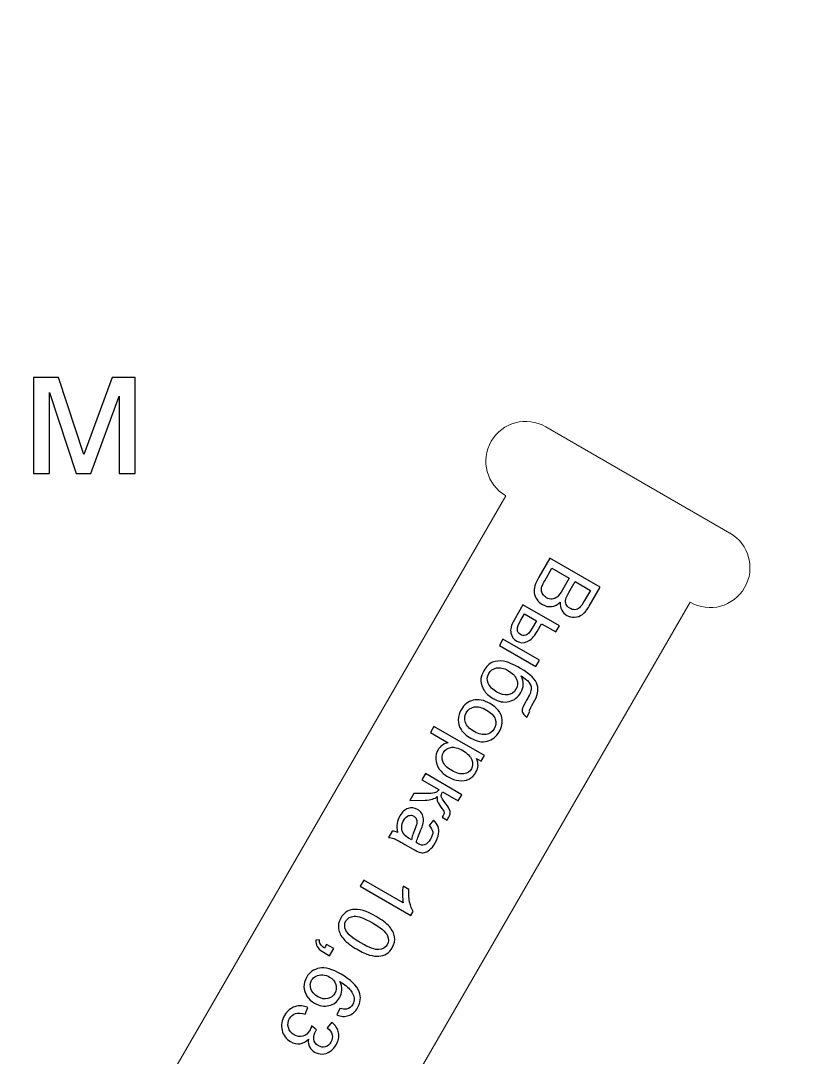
# Model space of a CAD drawing. Header units: millimetres. Extents: x -998 to 1016, y -1915 to 1914.
# Drawn here: x 792.7 to 850.9, y 924.5 to 1002.4 of the extents above; entities that cross this region are included whole.
import ezdxf

# ---------------------------------------------------------------- set-up
doc = ezdxf.new("R2010")
doc.units = ezdxf.units.MM
doc.header["$MEASUREMENT"] = 0
doc.layers.add('layer 1', color=7, linetype='Continuous')

msp = doc.modelspace()

# ---------------------------------------------------------------- linework, layer by layer
at = {"layer": 'layer 1', "color": 254, "lineweight": 20}
for points, knots in [([(917.903, 844.4337), (882.0045, 782.2557), (802.4977, 760.9519), (740.3197, 796.8504), (740.3197, 796.8504), (678.1417, 832.7489), (656.8379, 912.2557), (692.7364, 974.4337), (692.7364, 974.4337), (728.6349, 1036.6117), (808.1417, 1057.9155), (870.3197, 1022.017), (870.3197, 1022.017), (932.4977, 986.1185), (953.8015, 906.6117), (917.903, 844.4337)], [0, 0, 0, 0, 0.2, 0.2, 0.2, 0.2, 0.4, 0.4, 0.4, 0.4, 0.6, 0.6, 0.6, 0.6, 1, 1, 1, 1]), ([(814.5582, 909.4355), (814.5582, 909.4355), (843.0019, 958.7011), (843.0019, 958.7011), (843.0019, 958.7011), (844.4367, 957.8727), (846.2714, 958.3643), (847.0998, 959.7993), (847.0998, 959.7993), (847.9283, 961.2341), (847.4367, 963.0689), (846.0018, 963.8973), (846.0018, 963.8973), (846.0018, 963.8973), (845.9951, 963.9012), (845.9951, 963.9012), (845.9951, 963.9012), (845.9951, 963.9012), (832.144, 971.898), (832.144, 971.898), (832.144, 971.898), (832.144, 971.898), (832.1374, 971.9019), (832.1374, 971.9019), (832.1374, 971.9019), (830.7025, 972.7304), (828.8677, 972.2387), (828.0393, 970.8038), (828.0393, 970.8038), (827.2109, 969.3689), (827.7025, 967.5342), (829.1374, 966.7058), (829.1374, 966.7058), (829.1374, 966.7058), (800.6989, 917.4335), (800.6989, 917.4335), (800.6989, 917.4335), (800.6989, 917.4335), (743.8117, 917.4335), (743.8117, 917.4335), (743.8117, 917.4335), (743.8117, 917.4335), (743.8118, 917.4337), (743.8118, 917.4337), (743.8118, 917.4337), (743.8118, 919.0905), (742.4686, 920.4336), (740.8117, 920.4337), (740.8117, 920.4337), (739.1548, 920.4337), (737.8118, 919.0905), (737.8118, 917.4336), (737.8118, 917.4336), (737.8118, 917.4336), (737.812, 917.4269), (737.812, 917.4269), (737.812, 917.4269), (737.812, 917.4269), (737.812, 901.4321), (737.812, 901.4321), (737.812, 901.4321), (737.812, 901.4321), (737.8118, 901.4207), (737.8118, 901.4207), (737.8118, 901.4207), (737.8118, 899.7638), (739.1548, 898.4207), (740.8117, 898.4207), (740.8117, 898.4207), (742.4686, 898.4207), (743.8118, 899.7638), (743.8118, 901.4207), (743.8118, 901.4207), (743.8118, 901.4207), (800.702, 901.432), (800.702, 901.432), (800.702, 901.432), (800.702, 901.432), (829.1456, 852.1663), (829.1456, 852.1663), (829.1456, 852.1663), (827.7106, 851.3379), (827.2189, 849.5031), (828.0474, 848.0681), (828.0474, 848.0681), (828.8759, 846.6332), (830.7106, 846.1417), (832.1455, 846.9702), (832.1455, 846.9702), (832.1455, 846.9702), (832.1554, 846.976), (832.1554, 846.976), (832.1554, 846.976), (832.1554, 846.976), (846.0031, 854.9711), (846.0031, 854.9711), (846.0031, 854.9711), (846.0031, 854.9711), (846.009, 854.9743), (846.009, 854.9743), (846.009, 854.9743), (847.444, 855.8028), (847.9356, 857.6374), (847.1072, 859.0723), (847.1072, 859.0723), (846.2787, 860.5072), (844.444, 860.9989), (843.0091, 860.1704), (843.0091, 860.1704), (843.0091, 860.1704), (843.0091, 860.1704), (843.0091, 860.1704), (843.0091, 860.1704), (843.0091, 860.1704), (814.5582, 909.4355), (814.5582, 909.4355)], [0, 0, 0, 0, 0.0333333, 0.0333333, 0.0333333, 0.0333333, 0.0666667, 0.0666667, 0.0666667, 0.0666667, 0.1, 0.1, 0.1, 0.1, 0.1333333, 0.1333333, 0.1333333, 0.1333333, 0.1666667, 0.1666667, 0.1666667, 0.1666667, 0.2, 0.2, 0.2, 0.2, 0.2333333, 0.2333333, 0.2333333, 0.2333333, 0.2666667, 0.2666667, 0.2666667, 0.2666667, 0.3, 0.3, 0.3, 0.3, 0.3333333, 0.3333333, 0.3333333, 0.3333333, 0.3666667, 0.3666667, 0.3666667, 0.3666667, 0.4, 0.4, 0.4, 0.4, 0.4333333, 0.4333333, 0.4333333, 0.4333333, 0.4666667, 0.4666667, 0.4666667, 0.4666667, 0.5, 0.5, 0.5, 0.5, 0.5333333, 0.5333333, 0.5333333, 0.5333333, 0.5666667, 0.5666667, 0.5666667, 0.5666667, 0.6, 0.6, 0.6, 0.6, 0.6333333, 0.6333333, 0.6333333, 0.6333333, 0.6666667, 0.6666667, 0.6666667, 0.6666667, 0.7, 0.7, 0.7, 0.7, 0.7333333, 0.7333333, 0.7333333, 0.7333333, 0.7666667, 0.7666667, 0.7666667, 0.7666667, 0.8, 0.8, 0.8, 0.8, 0.8333333, 0.8333333, 0.8333333, 0.8333333, 0.8666667, 0.8666667, 0.8666667, 0.8666667, 0.9, 0.9, 0.9, 0.9, 0.9333333, 0.9333333, 0.9333333, 0.9333333, 1, 1, 1, 1])]:
    msp.add_open_spline(points, degree=3, knots=knots, dxfattribs=at)
at = {"layer": 'layer 1', "color": 250}
for points, knots in [([(793.6175, 975.604), (793.6175, 975.604), (795.5023, 975.604), (795.5023, 975.604), (795.5023, 975.604), (795.5023, 975.604), (797.4127, 969.8195), (797.4127, 969.8195), (797.4127, 969.8195), (797.4127, 969.8195), (799.5274, 975.604), (799.5274, 975.604), (799.5274, 975.604), (799.5274, 975.604), (801.2776, 975.604), (801.2776, 975.604), (801.2776, 975.604), (801.2776, 975.604), (801.2776, 968.3757), (801.2776, 968.3757), (801.2776, 968.3757), (801.2776, 968.3757), (800.0519, 968.3757), (800.0519, 968.3757), (800.0519, 968.3757), (800.0519, 968.3757), (800.0519, 974.195), (800.0519, 974.195), (800.0519, 974.195), (800.0519, 974.195), (797.9234, 968.3757), (797.9234, 968.3757), (797.9234, 968.3757), (797.9234, 968.3757), (796.8278, 968.3757), (796.8278, 968.3757), (796.8278, 968.3757), (796.8278, 968.3757), (794.8152, 974.4736), (794.8152, 974.4736), (794.8152, 974.4736), (794.8152, 974.4736), (794.8152, 968.3757), (794.8152, 968.3757), (794.8152, 968.3757), (794.8152, 968.3757), (793.6175, 968.3757), (793.6175, 968.3757), (793.6175, 968.3757), (793.6175, 968.3757), (793.6175, 975.604), (793.6175, 975.604)], [0, 0, 0, 0, 0.0714286, 0.0714286, 0.0714286, 0.0714286, 0.1428571, 0.1428571, 0.1428571, 0.1428571, 0.2142857, 0.2142857, 0.2142857, 0.2142857, 0.2857143, 0.2857143, 0.2857143, 0.2857143, 0.3571429, 0.3571429, 0.3571429, 0.3571429, 0.4285714, 0.4285714, 0.4285714, 0.4285714, 0.5, 0.5, 0.5, 0.5, 0.5714286, 0.5714286, 0.5714286, 0.5714286, 0.6428571, 0.6428571, 0.6428571, 0.6428571, 0.7142857, 0.7142857, 0.7142857, 0.7142857, 0.7857143, 0.7857143, 0.7857143, 0.7857143, 0.8571429, 0.8571429, 0.8571429, 0.8571429, 1, 1, 1, 1]), ([(832.4503, 962.0174), (832.4503, 962.0174), (836.2399, 959.8303), (836.2399, 959.8303), (836.2399, 959.8303), (836.2399, 959.8303), (835.4188, 958.4082), (835.4188, 958.4082), (835.4188, 958.4082), (835.2518, 958.1189), (835.0796, 957.909), (834.9013, 957.7786), (834.9013, 957.7786), (834.724, 957.6482), (834.5264, 957.5789), (834.3105, 957.5718), (834.3105, 957.5718), (834.0935, 957.5646), (833.8978, 957.6116), (833.7247, 957.7125), (833.7247, 957.7125), (833.5627, 957.8061), (833.4354, 957.9376), (833.3427, 958.1076), (833.3427, 958.1076), (833.251, 958.2788), (833.2123, 958.4774), (833.2265, 958.7056), (833.2265, 958.7056), (833.0268, 958.5161), (832.8109, 958.4062), (832.5776, 958.3755), (832.5776, 958.3755), (832.3443, 958.346), (832.1172, 958.3949), (831.8971, 958.5222), (831.8971, 958.5222), (831.7199, 958.6251), (831.5762, 958.7576), (831.4673, 958.9205), (831.4673, 958.9205), (831.3583, 959.0835), (831.2941, 959.2445), (831.2747, 959.4024), (831.2747, 959.4024), (831.2554, 959.5603), (831.2727, 959.7345), (831.3267, 959.925), (831.3267, 959.925), (831.3807, 960.1155), (831.4774, 960.3315), (831.616, 960.5729), (831.616, 960.5729), (831.616, 960.5729), (832.4503, 962.0174), (832.4503, 962.0174)], [0, 0, 0, 0, 0.0666667, 0.0666667, 0.0666667, 0.0666667, 0.1333333, 0.1333333, 0.1333333, 0.1333333, 0.2, 0.2, 0.2, 0.2, 0.2666667, 0.2666667, 0.2666667, 0.2666667, 0.3333333, 0.3333333, 0.3333333, 0.3333333, 0.4, 0.4, 0.4, 0.4, 0.4666667, 0.4666667, 0.4666667, 0.4666667, 0.5333333, 0.5333333, 0.5333333, 0.5333333, 0.6, 0.6, 0.6, 0.6, 0.6666667, 0.6666667, 0.6666667, 0.6666667, 0.7333333, 0.7333333, 0.7333333, 0.7333333, 0.8, 0.8, 0.8, 0.8, 0.8666667, 0.8666667, 0.8666667, 0.8666667, 1, 1, 1, 1]), ([(832.6082, 961.2585), (832.6082, 961.2585), (832.0633, 960.3152), (832.0633, 960.3152), (832.0633, 960.3152), (831.9706, 960.1532), (831.9104, 960.036), (831.8849, 959.9637), (831.8849, 959.9637), (831.8391, 959.8364), (831.8177, 959.7192), (831.8207, 959.6143), (831.8207, 959.6143), (831.8248, 959.5084), (831.8574, 959.4045), (831.9216, 959.3016), (831.9216, 959.3016), (831.9848, 959.1977), (832.0765, 959.1121), (832.1966, 959.0418), (832.1966, 959.0418), (832.3382, 958.9603), (832.4819, 958.9257), (832.6275, 958.9379), (832.6275, 958.9379), (832.7743, 958.9501), (832.9056, 959.0082), (833.0218, 959.1121), (833.0218, 959.1121), (833.1379, 959.216), (833.2653, 959.3892), (833.4048, 959.6296), (833.4048, 959.6296), (833.4048, 959.6296), (833.9112, 960.5056), (833.9112, 960.5056), (833.9112, 960.5056), (833.9112, 960.5056), (832.6082, 961.2585), (832.6082, 961.2585)], [0, 0, 0, 0, 0.0909091, 0.0909091, 0.0909091, 0.0909091, 0.1818182, 0.1818182, 0.1818182, 0.1818182, 0.2727273, 0.2727273, 0.2727273, 0.2727273, 0.3636364, 0.3636364, 0.3636364, 0.3636364, 0.4545455, 0.4545455, 0.4545455, 0.4545455, 0.5454545, 0.5454545, 0.5454545, 0.5454545, 0.6363636, 0.6363636, 0.6363636, 0.6363636, 0.7272727, 0.7272727, 0.7272727, 0.7272727, 0.8181818, 0.8181818, 0.8181818, 0.8181818, 1, 1, 1, 1]), ([(834.3583, 960.2479), (834.3583, 960.2479), (833.8847, 959.4289), (833.8847, 959.4289), (833.8847, 959.4289), (833.7563, 959.2068), (833.6789, 959.0387), (833.6524, 958.9256), (833.6524, 958.9256), (833.6167, 958.7759), (833.6248, 958.6435), (833.6748, 958.5284), (833.6748, 958.5284), (833.7257, 958.4122), (833.8174, 958.3165), (833.9499, 958.2401), (833.9499, 958.2401), (834.0761, 958.1677), (834.2035, 958.1342), (834.3339, 958.1392), (834.3339, 958.1392), (834.4643, 958.1443), (834.5804, 958.1922), (834.6802, 958.2838), (834.6802, 958.2838), (834.7801, 958.3756), (834.9084, 958.5569), (835.0653, 958.8299), (835.0653, 958.8299), (835.0653, 958.8299), (835.5034, 959.5868), (835.5034, 959.5868), (835.5034, 959.5868), (835.5034, 959.5868), (834.3583, 960.2479), (834.3583, 960.2479)], [0, 0, 0, 0, 0.1, 0.1, 0.1, 0.1, 0.2, 0.2, 0.2, 0.2, 0.3, 0.3, 0.3, 0.3, 0.4, 0.4, 0.4, 0.4, 0.5, 0.5, 0.5, 0.5, 0.6, 0.6, 0.6, 0.6, 0.7, 0.7, 0.7, 0.7, 0.8, 0.8, 0.8, 0.8, 1, 1, 1, 1]), ([(833.1736, 956.9312), (833.1736, 956.9312), (832.9047, 956.4657), (832.9047, 956.4657), (832.9047, 956.4657), (832.9047, 956.4657), (831.832, 957.085), (831.832, 957.085), (831.832, 957.085), (831.832, 957.085), (831.4917, 956.4953), (831.4917, 956.4953), (831.4917, 956.4953), (831.2697, 956.1112), (831.0252, 955.8585), (830.7562, 955.7374), (830.7562, 955.7374), (830.4873, 955.6151), (830.2214, 955.6304), (829.9596, 955.7811), (829.9596, 955.7811), (829.7304, 955.9136), (829.5847, 956.1133), (829.5215, 956.3812), (829.5215, 956.3812), (829.4584, 956.6481), (829.5369, 956.9719), (829.7569, 957.353), (829.7569, 957.353), (829.7569, 957.353), (830.4282, 958.5154), (830.4282, 958.5154), (830.4282, 958.5154), (830.4282, 958.5154), (833.1736, 956.9312), (833.1736, 956.9312)], [0, 0, 0, 0, 0.1, 0.1, 0.1, 0.1, 0.2, 0.2, 0.2, 0.2, 0.3, 0.3, 0.3, 0.3, 0.4, 0.4, 0.4, 0.4, 0.5, 0.5, 0.5, 0.5, 0.6, 0.6, 0.6, 0.6, 0.7, 0.7, 0.7, 0.7, 0.8, 0.8, 0.8, 0.8, 1, 1, 1, 1]), ([(830.5423, 957.8298), (830.5423, 957.8298), (830.2601, 957.3408), (830.2601, 957.3408), (830.2601, 957.3408), (830.09, 957.0464), (830.0055, 956.8152), (830.0054, 956.6481), (830.0054, 956.6481), (830.0044, 956.48), (830.0808, 956.3526), (830.2347, 956.264), (830.2347, 956.264), (830.3538, 956.1947), (830.4863, 956.1805), (830.6329, 956.2192), (830.6329, 956.2192), (830.7797, 956.2589), (830.9458, 956.4382), (831.129, 956.7571), (831.129, 956.7571), (831.129, 956.7571), (831.4469, 957.3072), (831.4469, 957.3072), (831.4469, 957.3072), (831.4469, 957.3072), (830.5423, 957.8298), (830.5423, 957.8298)], [0, 0, 0, 0, 0.125, 0.125, 0.125, 0.125, 0.25, 0.25, 0.25, 0.25, 0.375, 0.375, 0.375, 0.375, 0.5, 0.5, 0.5, 0.5, 0.625, 0.625, 0.625, 0.625, 0.75, 0.75, 0.75, 0.75, 1, 1, 1, 1]), ([(831.6711, 954.3285), (831.6711, 954.3285), (831.4021, 953.8629), (831.4021, 953.8629), (831.4021, 953.8629), (831.4021, 953.8629), (828.6577, 955.4481), (828.6577, 955.4481), (828.6577, 955.4481), (828.6577, 955.4481), (828.9256, 955.9126), (828.9256, 955.9126), (828.9256, 955.9126), (828.9256, 955.9126), (831.6711, 954.3285), (831.6711, 954.3285)], [0, 0, 0, 0, 0.2, 0.2, 0.2, 0.2, 0.4, 0.4, 0.4, 0.4, 0.6, 0.6, 0.6, 0.6, 1, 1, 1, 1]), ([(830.9564, 950.4704), (830.9564, 950.4704), (830.714, 950.0619), (830.714, 950.0619), (830.714, 950.0619), (830.5407, 950.1883), (830.4358, 950.3023), (830.3992, 950.4073), (830.3992, 950.4073), (830.3635, 950.5122), (830.3635, 950.6201), (830.4002, 950.7312), (830.4002, 950.7312), (830.4368, 950.8423), (830.5387, 951.042), (830.7058, 951.3313), (830.7058, 951.3313), (830.9278, 951.7164), (831.042, 951.9995), (831.0481, 952.1819), (831.0481, 952.1819), (831.0552, 952.3642), (830.9941, 952.5323), (830.8668, 952.6882), (830.8668, 952.6882), (830.7394, 952.843), (830.5489, 952.9978), (830.2963, 953.1537), (830.2963, 953.1537), (830.4022, 952.9357), (830.4542, 952.7228), (830.45, 952.516), (830.45, 952.516), (830.447, 952.3092), (830.389, 952.1075), (830.2749, 951.9109), (830.2749, 951.9109), (830.0671, 951.5513), (829.7716, 951.3241), (829.3876, 951.2314), (829.3876, 951.2314), (829.0045, 951.1377), (828.6012, 951.2131), (828.1794, 951.4566), (828.1794, 951.4566), (827.8585, 951.6419), (827.6303, 951.8528), (827.4938, 952.0902), (827.4938, 952.0902), (827.3573, 952.3275), (827.281, 952.5598), (827.2626, 952.7869), (827.2626, 952.7869), (827.2442, 953.0152), (827.3165, 953.2688), (827.4785, 953.55), (827.4785, 953.55), (827.667, 953.875), (827.8881, 954.0858), (828.1407, 954.1805), (828.1407, 954.1805), (828.3944, 954.2753), (828.6653, 954.3038), (828.9536, 954.2662), (828.9536, 954.2662), (829.2419, 954.2285), (829.6749, 954.043), (830.2524, 953.7099), (830.2524, 953.7099), (830.9777, 953.2912), (831.3954, 952.8858), (831.5044, 952.4957), (831.5044, 952.4957), (831.6145, 952.1044), (831.5227, 951.6542), (831.2284, 951.1438), (831.2284, 951.1438), (831.0451, 950.827), (830.9462, 950.6436), (830.932, 950.5947), (830.932, 950.5947), (830.9167, 950.5458), (830.9248, 950.5041), (830.9564, 950.4704)], [0, 0, 0, 0, 0.0454545, 0.0454545, 0.0454545, 0.0454545, 0.0909091, 0.0909091, 0.0909091, 0.0909091, 0.1363636, 0.1363636, 0.1363636, 0.1363636, 0.1818182, 0.1818182, 0.1818182, 0.1818182, 0.2272727, 0.2272727, 0.2272727, 0.2272727, 0.2727273, 0.2727273, 0.2727273, 0.2727273, 0.3181818, 0.3181818, 0.3181818, 0.3181818, 0.3636364, 0.3636364, 0.3636364, 0.3636364, 0.4090909, 0.4090909, 0.4090909, 0.4090909, 0.4545455, 0.4545455, 0.4545455, 0.4545455, 0.5, 0.5, 0.5, 0.5, 0.5454545, 0.5454545, 0.5454545, 0.5454545, 0.5909091, 0.5909091, 0.5909091, 0.5909091, 0.6363636, 0.6363636, 0.6363636, 0.6363636, 0.6818182, 0.6818182, 0.6818182, 0.6818182, 0.7272727, 0.7272727, 0.7272727, 0.7272727, 0.7727273, 0.7727273, 0.7727273, 0.7727273, 0.8181818, 0.8181818, 0.8181818, 0.8181818, 0.8636364, 0.8636364, 0.8636364, 0.8636364, 0.9090909, 0.9090909, 0.9090909, 0.9090909, 1, 1, 1, 1]), ([(828.4728, 951.9353), (828.759, 951.7703), (829.0321, 951.702), (829.2928, 951.7316), (829.2928, 951.7316), (829.5536, 951.7622), (829.7553, 951.8997), (829.898, 952.1462), (829.898, 952.1462), (830.0456, 952.4029), (830.064, 952.6565), (829.951, 952.9082), (829.951, 952.9082), (829.8389, 953.1588), (829.6219, 953.3778), (829.2989, 953.5632), (829.2989, 953.5632), (828.9812, 953.7476), (828.6928, 953.8108), (828.4341, 953.7547), (828.4341, 953.7547), (828.1763, 953.6976), (827.9828, 953.556), (827.8524, 953.331), (827.8524, 953.331), (827.719, 953.0997), (827.7088, 952.8562), (827.8208, 952.5995), (827.8208, 952.5995), (827.9329, 952.3428), (828.1509, 952.1207), (828.4728, 951.9353)], [0, 0, 0, 0, 0.1111111, 0.1111111, 0.1111111, 0.1111111, 0.2222222, 0.2222222, 0.2222222, 0.2222222, 0.3333333, 0.3333333, 0.3333333, 0.3333333, 0.4444444, 0.4444444, 0.4444444, 0.4444444, 0.5555556, 0.5555556, 0.5555556, 0.5555556, 0.6666667, 0.6666667, 0.6666667, 0.6666667, 0.7777778, 0.7777778, 0.7777778, 0.7777778, 1, 1, 1, 1]), ([(827.9599, 951.0699), (828.4682, 950.7765), (828.7626, 950.4169), (828.8441, 949.9932), (828.8441, 949.9932), (828.9113, 949.6397), (828.8471, 949.2933), (828.6506, 948.954), (828.6506, 948.954), (828.4325, 948.5771), (828.131, 948.3398), (827.7459, 948.243), (827.7459, 948.243), (827.3599, 948.1462), (826.9494, 948.2237), (826.5134, 948.4753), (826.5134, 948.4753), (826.1598, 948.68), (825.9133, 948.893), (825.7717, 949.1161), (825.7717, 949.1161), (825.6301, 949.3381), (825.5619, 949.5836), (825.567, 949.8505), (825.567, 949.8505), (825.572, 950.1174), (825.6433, 950.3711), (825.7819, 950.6105), (825.7819, 950.6105), (826.0039, 950.9945), (826.3065, 951.2339), (826.6896, 951.3286), (826.6896, 951.3286), (827.0725, 951.4234), (827.4963, 951.3368), (827.9599, 951.0699)], [0, 0, 0, 0, 0.1, 0.1, 0.1, 0.1, 0.2, 0.2, 0.2, 0.2, 0.3, 0.3, 0.3, 0.3, 0.4, 0.4, 0.4, 0.4, 0.5, 0.5, 0.5, 0.5, 0.6, 0.6, 0.6, 0.6, 0.7, 0.7, 0.7, 0.7, 0.8, 0.8, 0.8, 0.8, 1, 1, 1, 1]), ([(827.6838, 950.5911), (827.3324, 950.7948), (827.0247, 950.8692), (826.7608, 950.8173), (826.7608, 950.8173), (826.498, 950.7653), (826.2984, 950.6227), (826.1639, 950.3894), (826.1639, 950.3894), (826.0315, 950.1592), (826.0081, 949.9157), (826.0957, 949.661), (826.0957, 949.661), (826.1822, 949.4064), (826.4064, 949.1751), (826.7659, 948.9673), (826.7659, 948.9673), (827.1062, 948.7707), (827.4078, 948.6994), (827.6716, 948.7533), (827.6716, 948.7533), (827.9354, 948.8063), (828.1331, 948.9469), (828.2654, 949.1761), (828.2654, 949.1761), (828.4, 949.4094), (828.4244, 949.6519), (828.3388, 949.9065), (828.3388, 949.9065), (828.2532, 950.1602), (828.0352, 950.3884), (827.6838, 950.5911)], [0, 0, 0, 0, 0.1111111, 0.1111111, 0.1111111, 0.1111111, 0.2222222, 0.2222222, 0.2222222, 0.2222222, 0.3333333, 0.3333333, 0.3333333, 0.3333333, 0.4444444, 0.4444444, 0.4444444, 0.4444444, 0.5555556, 0.5555556, 0.5555556, 0.5555556, 0.6666667, 0.6666667, 0.6666667, 0.6666667, 0.7777778, 0.7777778, 0.7777778, 0.7777778, 1, 1, 1, 1]), ([(823.7358, 949.3525), (823.7358, 949.3525), (827.5325, 947.1602), (827.5325, 947.1602), (827.5325, 947.1602), (827.5325, 947.1602), (827.287, 946.7364), (827.287, 946.7364), (827.287, 946.7364), (827.287, 946.7364), (826.9305, 946.9422), (826.9305, 946.9422), (826.9305, 946.9422), (827.013, 946.7619), (827.0517, 946.5887), (827.0496, 946.4227), (827.0496, 946.4227), (827.0466, 946.2566), (826.9936, 946.0834), (826.8897, 945.9041), (826.8897, 945.9041), (826.7542, 945.6699), (826.5749, 945.4977), (826.3508, 945.3887), (826.3508, 945.3887), (826.1267, 945.2786), (825.8781, 945.242), (825.6062, 945.2776), (825.6062, 945.2776), (825.3331, 945.3133), (825.0663, 945.406), (824.8044, 945.5577), (824.8044, 945.5577), (824.5233, 945.7197), (824.3002, 945.9163), (824.1331, 946.1466), (824.1331, 946.1466), (823.9671, 946.3768), (823.8785, 946.6233), (823.8703, 946.8841), (823.8703, 946.8841), (823.8611, 947.1459), (823.9181, 947.3822), (824.0404, 947.5942), (824.0404, 947.5942), (824.13, 947.749), (824.2432, 947.8692), (824.3797, 947.9548), (824.3797, 947.9548), (824.5161, 948.0403), (824.6578, 948.0943), (824.8034, 948.1158), (824.8034, 948.1158), (824.8034, 948.1158), (823.4669, 948.8868), (823.4669, 948.8868), (823.4669, 948.8868), (823.4669, 948.8868), (823.7358, 949.3525), (823.7358, 949.3525)], [0, 0, 0, 0, 0.0625, 0.0625, 0.0625, 0.0625, 0.125, 0.125, 0.125, 0.125, 0.1875, 0.1875, 0.1875, 0.1875, 0.25, 0.25, 0.25, 0.25, 0.3125, 0.3125, 0.3125, 0.3125, 0.375, 0.375, 0.375, 0.375, 0.4375, 0.4375, 0.4375, 0.4375, 0.5, 0.5, 0.5, 0.5, 0.5625, 0.5625, 0.5625, 0.5625, 0.625, 0.625, 0.625, 0.625, 0.6875, 0.6875, 0.6875, 0.6875, 0.75, 0.75, 0.75, 0.75, 0.8125, 0.8125, 0.8125, 0.8125, 0.875, 0.875, 0.875, 0.875, 1, 1, 1, 1]), ([(825.9005, 947.5402), (825.5481, 947.7439), (825.2455, 947.8233), (824.9939, 947.7775), (824.9939, 947.7775), (824.7423, 947.7317), (824.5579, 947.6074), (824.4408, 947.4046), (824.4408, 947.4046), (824.3215, 947.1979), (824.3063, 946.9697), (824.397, 946.7222), (824.397, 946.7222), (824.4866, 946.4736), (824.7147, 946.2434), (825.0815, 946.0315), (825.0815, 946.0315), (825.4319, 945.8298), (825.7345, 945.7503), (825.9923, 945.7941), (825.9923, 945.7941), (826.2489, 945.8369), (826.4354, 945.9592), (826.5505, 946.1588), (826.5505, 946.1588), (826.6657, 946.3565), (826.6737, 946.5856), (826.577, 946.8454), (826.577, 946.8454), (826.4791, 947.1042), (826.254, 947.3365), (825.9005, 947.5402)], [0, 0, 0, 0, 0.1111111, 0.1111111, 0.1111111, 0.1111111, 0.2222222, 0.2222222, 0.2222222, 0.2222222, 0.3333333, 0.3333333, 0.3333333, 0.3333333, 0.4444444, 0.4444444, 0.4444444, 0.4444444, 0.5555556, 0.5555556, 0.5555556, 0.5555556, 0.6666667, 0.6666667, 0.6666667, 0.6666667, 0.7777778, 0.7777778, 0.7777778, 0.7777778, 1, 1, 1, 1]), ([(825.8338, 944.2183), (825.8338, 944.2183), (825.5649, 943.7537), (825.5649, 943.7537), (825.5649, 943.7537), (825.5649, 943.7537), (824.3792, 944.4383), (824.3792, 944.4383), (824.3792, 944.4383), (824.2935, 944.2906), (824.262, 944.1704), (824.2844, 944.0777), (824.2844, 944.0777), (824.3068, 943.985), (824.422, 943.8027), (824.6298, 943.5286), (824.6298, 943.5286), (824.7937, 943.3116), (824.8936, 943.1558), (824.9302, 943.059), (824.9302, 943.059), (824.9659, 942.9622), (824.9751, 942.8695), (824.9557, 942.7819), (824.9557, 942.7819), (824.9373, 942.6943), (824.8813, 942.5679), (824.7866, 942.404), (824.7866, 942.404), (824.7866, 942.404), (824.7326, 942.3112), (824.7326, 942.3112), (824.7326, 942.3112), (824.7326, 942.3112), (824.3475, 942.5333), (824.3475, 942.5333), (824.3475, 942.5333), (824.3475, 942.5333), (824.425, 942.6617), (824.425, 942.6617), (824.425, 942.6617), (824.4952, 942.7839), (824.5227, 942.8726), (824.5064, 942.9276), (824.5064, 942.9276), (824.4891, 942.9856), (824.4087, 943.1058), (824.263, 943.2882), (824.263, 943.2882), (824.1245, 943.4624), (824.0378, 943.5989), (824.0032, 943.6978), (824.0032, 943.6978), (823.9676, 943.7955), (823.9574, 943.9228), (823.9706, 944.0777), (823.9706, 944.0777), (823.8025, 943.9086), (823.503, 943.82), (823.0722, 943.8107), (823.0722, 943.8107), (823.0722, 943.8107), (821.9282, 943.7925), (821.9282, 943.7925), (821.9282, 943.7925), (821.9282, 943.7925), (822.2235, 944.3038), (822.2235, 944.3038), (822.2235, 944.3038), (822.2235, 944.3038), (823.3604, 944.31), (823.3604, 944.31), (823.3604, 944.31), (823.5896, 944.313), (823.7536, 944.3364), (823.8514, 944.3812), (823.8514, 944.3812), (823.9492, 944.426), (824.0287, 944.5005), (824.0898, 944.6054), (824.0898, 944.6054), (824.0898, 944.6054), (822.8205, 945.3379), (822.8205, 945.3379), (822.8205, 945.3379), (822.8205, 945.3379), (823.0895, 945.8033), (823.0895, 945.8033), (823.0895, 945.8033), (823.0895, 945.8033), (825.8338, 944.2183), (825.8338, 944.2183)], [0, 0, 0, 0, 0.0416667, 0.0416667, 0.0416667, 0.0416667, 0.0833333, 0.0833333, 0.0833333, 0.0833333, 0.125, 0.125, 0.125, 0.125, 0.1666667, 0.1666667, 0.1666667, 0.1666667, 0.2083333, 0.2083333, 0.2083333, 0.2083333, 0.25, 0.25, 0.25, 0.25, 0.2916667, 0.2916667, 0.2916667, 0.2916667, 0.3333333, 0.3333333, 0.3333333, 0.3333333, 0.375, 0.375, 0.375, 0.375, 0.4166667, 0.4166667, 0.4166667, 0.4166667, 0.4583333, 0.4583333, 0.4583333, 0.4583333, 0.5, 0.5, 0.5, 0.5, 0.5416667, 0.5416667, 0.5416667, 0.5416667, 0.5833333, 0.5833333, 0.5833333, 0.5833333, 0.625, 0.625, 0.625, 0.625, 0.6666667, 0.6666667, 0.6666667, 0.6666667, 0.7083333, 0.7083333, 0.7083333, 0.7083333, 0.75, 0.75, 0.75, 0.75, 0.7916667, 0.7916667, 0.7916667, 0.7916667, 0.8333333, 0.8333333, 0.8333333, 0.8333333, 0.875, 0.875, 0.875, 0.875, 0.9166667, 0.9166667, 0.9166667, 0.9166667, 1, 1, 1, 1]), ([(820.9873, 941.3815), (820.9405, 941.6382), (820.9333, 941.8644), (820.965, 942.0589), (820.965, 942.0589), (820.9965, 942.2525), (821.0648, 942.441), (821.1707, 942.6233), (821.1707, 942.6233), (821.3449, 942.9249), (821.5517, 943.1144), (821.7931, 943.1917), (821.7931, 943.1917), (822.0335, 943.2682), (822.2689, 943.2406), (822.4981, 943.1082), (822.4981, 943.1082), (822.6326, 943.0307), (822.7375, 942.9289), (822.8129, 942.8037), (822.8129, 942.8037), (822.8893, 942.6784), (822.9321, 942.5469), (822.9422, 942.4094), (822.9422, 942.4094), (822.9524, 942.2708), (822.9382, 942.1303), (822.9014, 941.9866), (822.9014, 941.9866), (822.8729, 941.8807), (822.8159, 941.7299), (822.7324, 941.5323), (822.7324, 941.5323), (822.5602, 941.1309), (822.4542, 940.8233), (822.4135, 940.6104), (822.4135, 940.6104), (822.4766, 940.5716), (822.5164, 940.5472), (822.5337, 940.538), (822.5337, 940.538), (822.7232, 940.428), (822.8821, 940.3954), (823.0105, 940.4382), (823.0105, 940.4382), (823.1836, 940.4962), (823.3385, 940.643), (823.474, 940.8773), (823.474, 940.8773), (823.6003, 941.0963), (823.6553, 941.2796), (823.6391, 941.4284), (823.6391, 941.4284), (823.6217, 941.5761), (823.5311, 941.732), (823.365, 941.8939), (823.365, 941.8939), (823.365, 941.8939), (823.69, 942.3137), (823.69, 942.3137), (823.69, 942.3137), (823.8611, 942.1598), (823.9782, 942.0009), (824.0434, 941.8368), (824.0434, 941.8368), (824.1087, 941.6729), (824.1219, 941.4823), (824.0832, 941.2665), (824.0832, 941.2665), (824.0445, 941.0494), (823.9568, 940.8233), (823.8204, 940.5869), (823.8204, 940.5869), (823.6849, 940.3526), (823.5474, 940.1784), (823.4077, 940.0643), (823.4077, 940.0643), (823.2682, 939.9493), (823.1368, 939.8819), (823.0136, 939.8606), (823.0136, 939.8606), (822.8893, 939.8402), (822.7558, 939.8534), (822.6132, 939.8993), (822.6132, 939.8993), (822.5246, 939.9299), (822.3768, 940.0042), (822.17, 940.1234), (822.17, 940.1234), (822.17, 940.1234), (821.5496, 940.482), (821.5496, 940.482), (821.5496, 940.482), (821.1178, 940.7316), (820.8386, 940.8793), (820.7123, 940.9262), (820.7123, 940.9262), (820.586, 940.972), (820.4536, 940.9965), (820.315, 940.9984), (820.315, 940.9984), (820.315, 940.9984), (820.5951, 941.4844), (820.5951, 941.4844), (820.5951, 941.4844), (820.7194, 941.4773), (820.8508, 941.4426), (820.9873, 941.3815)], [0, 0, 0, 0, 0.0357143, 0.0357143, 0.0357143, 0.0357143, 0.0714286, 0.0714286, 0.0714286, 0.0714286, 0.1071429, 0.1071429, 0.1071429, 0.1071429, 0.1428571, 0.1428571, 0.1428571, 0.1428571, 0.1785714, 0.1785714, 0.1785714, 0.1785714, 0.2142857, 0.2142857, 0.2142857, 0.2142857, 0.25, 0.25, 0.25, 0.25, 0.2857143, 0.2857143, 0.2857143, 0.2857143, 0.3214286, 0.3214286, 0.3214286, 0.3214286, 0.3571429, 0.3571429, 0.3571429, 0.3571429, 0.3928571, 0.3928571, 0.3928571, 0.3928571, 0.4285714, 0.4285714, 0.4285714, 0.4285714, 0.4642857, 0.4642857, 0.4642857, 0.4642857, 0.5, 0.5, 0.5, 0.5, 0.5357143, 0.5357143, 0.5357143, 0.5357143, 0.5714286, 0.5714286, 0.5714286, 0.5714286, 0.6071429, 0.6071429, 0.6071429, 0.6071429, 0.6428571, 0.6428571, 0.6428571, 0.6428571, 0.6785714, 0.6785714, 0.6785714, 0.6785714, 0.7142857, 0.7142857, 0.7142857, 0.7142857, 0.75, 0.75, 0.75, 0.75, 0.7857143, 0.7857143, 0.7857143, 0.7857143, 0.8214286, 0.8214286, 0.8214286, 0.8214286, 0.8571429, 0.8571429, 0.8571429, 0.8571429, 0.8928571, 0.8928571, 0.8928571, 0.8928571, 0.9285714, 0.9285714, 0.9285714, 0.9285714, 1, 1, 1, 1]), ([(822.0488, 940.8213), (822.0773, 941.0291), (822.1649, 941.3164), (822.3127, 941.6821), (822.3127, 941.6821), (822.3952, 941.8888), (822.442, 942.0426), (822.4532, 942.1415), (822.4532, 942.1415), (822.4644, 942.2403), (822.4492, 942.331), (822.4084, 942.4125), (822.4084, 942.4125), (822.3667, 942.494), (822.3055, 942.5581), (822.224, 942.605), (822.224, 942.605), (822.1008, 942.6763), (821.9694, 942.6885), (821.8329, 942.6427), (821.8329, 942.6427), (821.6964, 942.5968), (821.5751, 942.4828), (821.4712, 942.3024), (821.4712, 942.3024), (821.3674, 942.1231), (821.3144, 941.9408), (821.3123, 941.7564), (821.3123, 941.7564), (821.3103, 941.571), (821.3582, 941.407), (821.457, 941.2633), (821.457, 941.2633), (821.5334, 941.1523), (821.6739, 941.0372), (821.8787, 940.919), (821.8787, 940.919), (821.8787, 940.919), (822.0488, 940.8213), (822.0488, 940.8213)], [0, 0, 0, 0, 0.0909091, 0.0909091, 0.0909091, 0.0909091, 0.1818182, 0.1818182, 0.1818182, 0.1818182, 0.2727273, 0.2727273, 0.2727273, 0.2727273, 0.3636364, 0.3636364, 0.3636364, 0.3636364, 0.4545455, 0.4545455, 0.4545455, 0.4545455, 0.5454545, 0.5454545, 0.5454545, 0.5454545, 0.6363636, 0.6363636, 0.6363636, 0.6363636, 0.7272727, 0.7272727, 0.7272727, 0.7272727, 0.8181818, 0.8181818, 0.8181818, 0.8181818, 1, 1, 1, 1]), ([(818.1971, 937.3306), (818.1971, 937.3306), (818.466, 937.7961), (818.466, 937.7961), (818.466, 937.7961), (818.466, 937.7961), (821.4305, 936.0847), (821.4305, 936.0847), (821.4305, 936.0847), (821.3887, 936.2579), (821.3663, 936.4667), (821.3643, 936.7102), (821.3643, 936.7102), (821.3622, 936.9536), (821.3765, 937.1635), (821.4071, 937.3387), (821.4071, 937.3387), (821.4071, 937.3387), (821.8562, 937.0789), (821.8562, 937.0789), (821.8562, 937.0789), (821.8288, 936.7479), (821.8451, 936.4351), (821.9073, 936.1397), (821.9073, 936.1397), (821.9683, 935.8442), (822.058, 935.609), (822.1752, 935.4337), (822.1752, 935.4337), (822.1752, 935.4337), (822.0019, 935.1342), (822.0019, 935.1342), (822.0019, 935.1342), (822.0019, 935.1342), (818.1971, 937.3306), (818.1971, 937.3306)], [0, 0, 0, 0, 0.1, 0.1, 0.1, 0.1, 0.2, 0.2, 0.2, 0.2, 0.3, 0.3, 0.3, 0.3, 0.4, 0.4, 0.4, 0.4, 0.5, 0.5, 0.5, 0.5, 0.6, 0.6, 0.6, 0.6, 0.7, 0.7, 0.7, 0.7, 0.8, 0.8, 0.8, 0.8, 1, 1, 1, 1]), ([(819.3783, 935.06), (819.8266, 934.8012), (820.1597, 934.5476), (820.3796, 934.2979), (820.3796, 934.2979), (820.5997, 934.0473), (820.7312, 933.7886), (820.775, 933.5217), (820.775, 933.5217), (820.8178, 933.2548), (820.7597, 932.9828), (820.6007, 932.7067), (820.6007, 932.7067), (820.4836, 932.504), (820.3389, 932.3492), (820.1688, 932.2432), (820.1688, 932.2432), (819.9987, 932.1373), (819.8072, 932.0782), (819.5953, 932.067), (819.5953, 932.067), (819.3834, 932.0568), (819.1501, 932.0864), (818.8965, 932.1577), (818.8965, 932.1577), (818.6418, 932.2289), (818.327, 932.3726), (817.9511, 932.5896), (817.9511, 932.5896), (817.5069, 932.8463), (817.1749, 933.099), (816.9538, 933.3475), (816.9538, 933.3475), (816.7337, 933.5971), (816.6013, 933.8559), (816.5575, 934.1227), (816.5575, 934.1227), (816.5137, 934.3906), (816.5717, 934.6637), (816.7317, 934.9407), (816.7317, 934.9407), (816.9426, 935.3065), (817.239, 935.5173), (817.6211, 935.5744), (817.6211, 935.5744), (818.0805, 935.6427), (818.6662, 935.4714), (819.3783, 935.06)], [0, 0, 0, 0, 0.0769231, 0.0769231, 0.0769231, 0.0769231, 0.1538462, 0.1538462, 0.1538462, 0.1538462, 0.2307692, 0.2307692, 0.2307692, 0.2307692, 0.3076923, 0.3076923, 0.3076923, 0.3076923, 0.3846154, 0.3846154, 0.3846154, 0.3846154, 0.4615385, 0.4615385, 0.4615385, 0.4615385, 0.5384615, 0.5384615, 0.5384615, 0.5384615, 0.6153846, 0.6153846, 0.6153846, 0.6153846, 0.6923077, 0.6923077, 0.6923077, 0.6923077, 0.7692308, 0.7692308, 0.7692308, 0.7692308, 0.8461538, 0.8461538, 0.8461538, 0.8461538, 1, 1, 1, 1]), ([(819.1022, 934.5822), (818.4798, 934.9408), (818.0244, 935.1078), (817.7341, 935.0803), (817.7341, 935.0803), (817.4437, 935.0538), (817.238, 934.9336), (817.1138, 934.7197), (817.1138, 934.7197), (816.9905, 934.5068), (816.9905, 934.2674), (817.1127, 934.0025), (817.1127, 934.0025), (817.2359, 933.7377), (817.6067, 933.426), (818.2272, 933.0674), (818.2272, 933.0674), (818.8516, 932.7078), (819.308, 932.5407), (819.5974, 932.5682), (819.5974, 932.5682), (819.8856, 932.5957), (820.0934, 932.718), (820.2188, 932.9349), (820.2188, 932.9349), (820.342, 933.1479), (820.3502, 933.371), (820.2421, 933.6032), (820.2421, 933.6032), (820.1046, 933.8966), (819.7236, 934.2225), (819.1022, 934.5822)], [0, 0, 0, 0, 0.1111111, 0.1111111, 0.1111111, 0.1111111, 0.2222222, 0.2222222, 0.2222222, 0.2222222, 0.3333333, 0.3333333, 0.3333333, 0.3333333, 0.4444444, 0.4444444, 0.4444444, 0.4444444, 0.5555556, 0.5555556, 0.5555556, 0.5555556, 0.6666667, 0.6666667, 0.6666667, 0.6666667, 0.7777778, 0.7777778, 0.7777778, 0.7777778, 1, 1, 1, 1]), ([(815.6646, 932.9441), (815.6646, 932.9441), (816.1954, 932.6386), (816.1954, 932.6386), (816.1954, 932.6386), (816.1954, 932.6386), (815.8887, 932.1089), (815.8887, 932.1089), (815.8887, 932.1089), (815.8887, 932.1089), (815.3591, 932.4145), (815.3591, 932.4145), (815.3591, 932.4145), (815.1644, 932.5275), (815.027, 932.6518), (814.9475, 932.7903), (814.9475, 932.7903), (814.867, 932.9289), (814.8375, 933.0909), (814.8589, 933.2793), (814.8589, 933.2793), (814.8589, 933.2793), (815.1328, 933.2936), (815.1328, 933.2936), (815.1328, 933.2936), (815.1186, 933.1704), (815.14, 933.0614), (815.197, 932.9666), (815.197, 932.9666), (815.2541, 932.8718), (815.359, 932.7761), (815.5128, 932.6803), (815.5128, 932.6803), (815.5128, 932.6803), (815.6646, 932.9441), (815.6646, 932.9441)], [0, 0, 0, 0, 0.1, 0.1, 0.1, 0.1, 0.2, 0.2, 0.2, 0.2, 0.3, 0.3, 0.3, 0.3, 0.4, 0.4, 0.4, 0.4, 0.5, 0.5, 0.5, 0.5, 0.6, 0.6, 0.6, 0.6, 0.7, 0.7, 0.7, 0.7, 0.8, 0.8, 0.8, 0.8, 1, 1, 1, 1]), ([(816.4281, 927.6585), (816.4281, 927.6585), (816.6584, 928.1424), (816.6584, 928.1424), (816.6584, 928.1424), (816.8652, 928.0782), (817.0322, 928.0598), (817.1585, 928.0884), (817.1585, 928.0884), (817.3633, 928.1372), (817.5191, 928.2544), (817.6262, 928.4388), (817.6262, 928.4388), (817.7117, 928.5865), (817.7453, 928.7403), (817.727, 928.9003), (817.727, 928.9003), (817.7055, 929.1081), (817.6159, 929.3138), (817.459, 929.5165), (817.459, 929.5165), (817.3032, 929.7193), (817.0363, 929.9322), (816.6594, 930.1543), (816.6594, 930.1543), (816.7653, 929.9434), (816.8132, 929.7335), (816.802, 929.5237), (816.802, 929.5237), (816.7908, 929.3149), (816.7348, 929.1203), (816.6319, 928.9431), (816.6319, 928.9431), (816.4526, 928.6333), (816.1867, 928.4347), (815.8322, 928.3492), (815.8322, 928.3492), (815.4787, 928.2625), (815.1202, 928.3237), (814.7585, 928.5325), (814.7585, 928.5325), (814.5211, 928.67), (814.3296, 928.8494), (814.184, 929.0694), (814.184, 929.0694), (814.0393, 929.2904), (813.9639, 929.5206), (813.9588, 929.7631), (813.9588, 929.7631), (813.9537, 930.0045), (814.0168, 930.2398), (814.1483, 930.467), (814.1483, 930.467), (814.3724, 930.8542), (814.6974, 931.0884), (815.1242, 931.1689), (815.1242, 931.1689), (815.55, 931.2484), (816.0909, 931.0996), (816.746, 930.7217), (816.746, 930.7217), (817.4785, 930.299), (817.9317, 929.8559), (818.109, 929.3933), (818.109, 929.3933), (818.2618, 928.9899), (818.2231, 928.5885), (817.9919, 928.1892), (817.9919, 928.1892), (817.8196, 927.8907), (817.5955, 927.6952), (817.3185, 927.6015), (817.3185, 927.6015), (817.0414, 927.5077), (816.7449, 927.526), (816.4281, 927.6585)], [0, 0, 0, 0, 0.05, 0.05, 0.05, 0.05, 0.1, 0.1, 0.1, 0.1, 0.15, 0.15, 0.15, 0.15, 0.2, 0.2, 0.2, 0.2, 0.25, 0.25, 0.25, 0.25, 0.3, 0.3, 0.3, 0.3, 0.35, 0.35, 0.35, 0.35, 0.4, 0.4, 0.4, 0.4, 0.45, 0.45, 0.45, 0.45, 0.5, 0.5, 0.5, 0.5, 0.55, 0.55, 0.55, 0.55, 0.6, 0.6, 0.6, 0.6, 0.65, 0.65, 0.65, 0.65, 0.7, 0.7, 0.7, 0.7, 0.75, 0.75, 0.75, 0.75, 0.8, 0.8, 0.8, 0.8, 0.85, 0.85, 0.85, 0.85, 0.9, 0.9, 0.9, 0.9, 1, 1, 1, 1]), ([(815.8913, 930.5017), (815.7314, 930.5933), (815.5582, 930.6483), (815.3728, 930.6646), (815.3728, 930.6646), (815.1864, 930.681), (815.0203, 930.6504), (814.8726, 930.573), (814.8726, 930.573), (814.7259, 930.4945), (814.6128, 930.3886), (814.5353, 930.2541), (814.5353, 930.2541), (814.4223, 930.0575), (814.404, 929.8426), (814.4804, 929.6103), (814.4804, 929.6103), (814.5578, 929.377), (814.732, 929.1824), (815.005, 929.0246), (815.005, 929.0246), (815.2668, 928.8737), (815.5133, 928.8239), (815.7446, 928.8769), (815.7446, 928.8769), (815.9759, 928.9298), (816.1531, 929.0612), (816.2753, 929.2731), (816.2753, 929.2731), (816.3965, 929.484), (816.424, 929.706), (816.3578, 929.9394), (816.3578, 929.9394), (816.2916, 930.1727), (816.1357, 930.3601), (815.8913, 930.5017)], [0, 0, 0, 0, 0.1, 0.1, 0.1, 0.1, 0.2, 0.2, 0.2, 0.2, 0.3, 0.3, 0.3, 0.3, 0.4, 0.4, 0.4, 0.4, 0.5, 0.5, 0.5, 0.5, 0.6, 0.6, 0.6, 0.6, 0.7, 0.7, 0.7, 0.7, 0.8, 0.8, 0.8, 0.8, 1, 1, 1, 1]), ([(814.2598, 928.2005), (814.2598, 928.2005), (814.053, 927.6993), (814.053, 927.6993), (814.053, 927.6993), (813.7587, 927.7981), (813.5161, 927.8164), (813.3257, 927.7554), (813.3257, 927.7554), (813.1352, 927.6942), (812.9875, 927.572), (812.8806, 927.3876), (812.8806, 927.3876), (812.7542, 927.1686), (812.7237, 926.9404), (812.7878, 926.702), (812.7878, 926.702), (812.853, 926.4636), (812.9966, 926.2792), (813.2208, 926.1498), (813.2208, 926.1498), (813.4347, 926.0265), (813.6507, 925.995), (813.8707, 926.0541), (813.8707, 926.0541), (814.0897, 926.1142), (814.2609, 926.2517), (814.3861, 926.4667), (814.3861, 926.4667), (814.4361, 926.5542), (814.482, 926.6735), (814.5236, 926.8242), (814.5236, 926.8242), (814.5236, 926.8242), (814.9016, 926.537), (814.9016, 926.537), (814.9016, 926.537), (814.8802, 926.5085), (814.8639, 926.484), (814.8538, 926.4656), (814.8538, 926.4656), (814.7386, 926.267), (814.6877, 926.0592), (814.6999, 925.8412), (814.6999, 925.8412), (814.7111, 925.6222), (814.8252, 925.451), (815.0402, 925.3267), (815.0402, 925.3267), (815.2113, 925.229), (815.3855, 925.2045), (815.5648, 925.2554), (815.5648, 925.2554), (815.7431, 925.3064), (815.8847, 925.4225), (815.9906, 925.6058), (815.9906, 925.6058), (816.0945, 925.7861), (816.125, 925.9695), (816.0813, 926.156), (816.0813, 926.156), (816.0374, 926.3424), (815.9111, 926.5187), (815.7033, 926.6847), (815.7033, 926.6847), (815.7033, 926.6847), (816.0548, 927.1013), (816.0548, 927.1013), (816.0548, 927.1013), (816.3339, 926.865), (816.5009, 926.596), (816.556, 926.2955), (816.556, 926.2955), (816.6109, 925.995), (816.5519, 925.6945), (816.3787, 925.395), (816.3787, 925.395), (816.2596, 925.1882), (816.1058, 925.0232), (815.9163, 924.901), (815.9163, 924.901), (815.7267, 924.7777), (815.5292, 924.7145), (815.3223, 924.7114), (815.3223, 924.7114), (815.1155, 924.7074), (814.926, 924.7552), (814.7539, 924.8551), (814.7539, 924.8551), (814.5909, 924.9488), (814.4666, 925.0791), (814.3831, 925.2442), (814.3831, 925.2442), (814.2995, 925.4103), (814.268, 925.6018), (814.2884, 925.8198), (814.2884, 925.8198), (814.107, 925.6263), (813.8992, 925.5141), (813.6649, 925.4836), (813.6649, 925.4836), (813.4306, 925.4541), (813.1912, 925.509), (812.9457, 925.6507), (812.9457, 925.6507), (812.6156, 925.8411), (812.4048, 926.1244), (812.3141, 926.4982), (812.3141, 926.4982), (812.2224, 926.8721), (812.2835, 927.2439), (812.4964, 927.6127), (812.4964, 927.6127), (812.689, 927.9448), (812.9478, 928.1638), (813.2727, 928.2687), (813.2727, 928.2687), (813.5977, 928.3746), (813.9268, 928.3513), (814.2598, 928.2005)], [0, 0, 0, 0, 0.0322581, 0.0322581, 0.0322581, 0.0322581, 0.0645161, 0.0645161, 0.0645161, 0.0645161, 0.0967742, 0.0967742, 0.0967742, 0.0967742, 0.1290323, 0.1290323, 0.1290323, 0.1290323, 0.1612903, 0.1612903, 0.1612903, 0.1612903, 0.1935484, 0.1935484, 0.1935484, 0.1935484, 0.2258065, 0.2258065, 0.2258065, 0.2258065, 0.2580645, 0.2580645, 0.2580645, 0.2580645, 0.2903226, 0.2903226, 0.2903226, 0.2903226, 0.3225806, 0.3225806, 0.3225806, 0.3225806, 0.3548387, 0.3548387, 0.3548387, 0.3548387, 0.3870968, 0.3870968, 0.3870968, 0.3870968, 0.4193548, 0.4193548, 0.4193548, 0.4193548, 0.4516129, 0.4516129, 0.4516129, 0.4516129, 0.483871, 0.483871, 0.483871, 0.483871, 0.516129, 0.516129, 0.516129, 0.516129, 0.5483871, 0.5483871, 0.5483871, 0.5483871, 0.5806452, 0.5806452, 0.5806452, 0.5806452, 0.6129032, 0.6129032, 0.6129032, 0.6129032, 0.6451613, 0.6451613, 0.6451613, 0.6451613, 0.6774194, 0.6774194, 0.6774194, 0.6774194, 0.7096774, 0.7096774, 0.7096774, 0.7096774, 0.7419355, 0.7419355, 0.7419355, 0.7419355, 0.7741935, 0.7741935, 0.7741935, 0.7741935, 0.8064516, 0.8064516, 0.8064516, 0.8064516, 0.8387097, 0.8387097, 0.8387097, 0.8387097, 0.8709677, 0.8709677, 0.8709677, 0.8709677, 0.9032258, 0.9032258, 0.9032258, 0.9032258, 0.9354839, 0.9354839, 0.9354839, 0.9354839, 1, 1, 1, 1])]:
    msp.add_open_spline(points, degree=3, knots=knots, dxfattribs=at)

doc.saveas('drawing.dxf')
